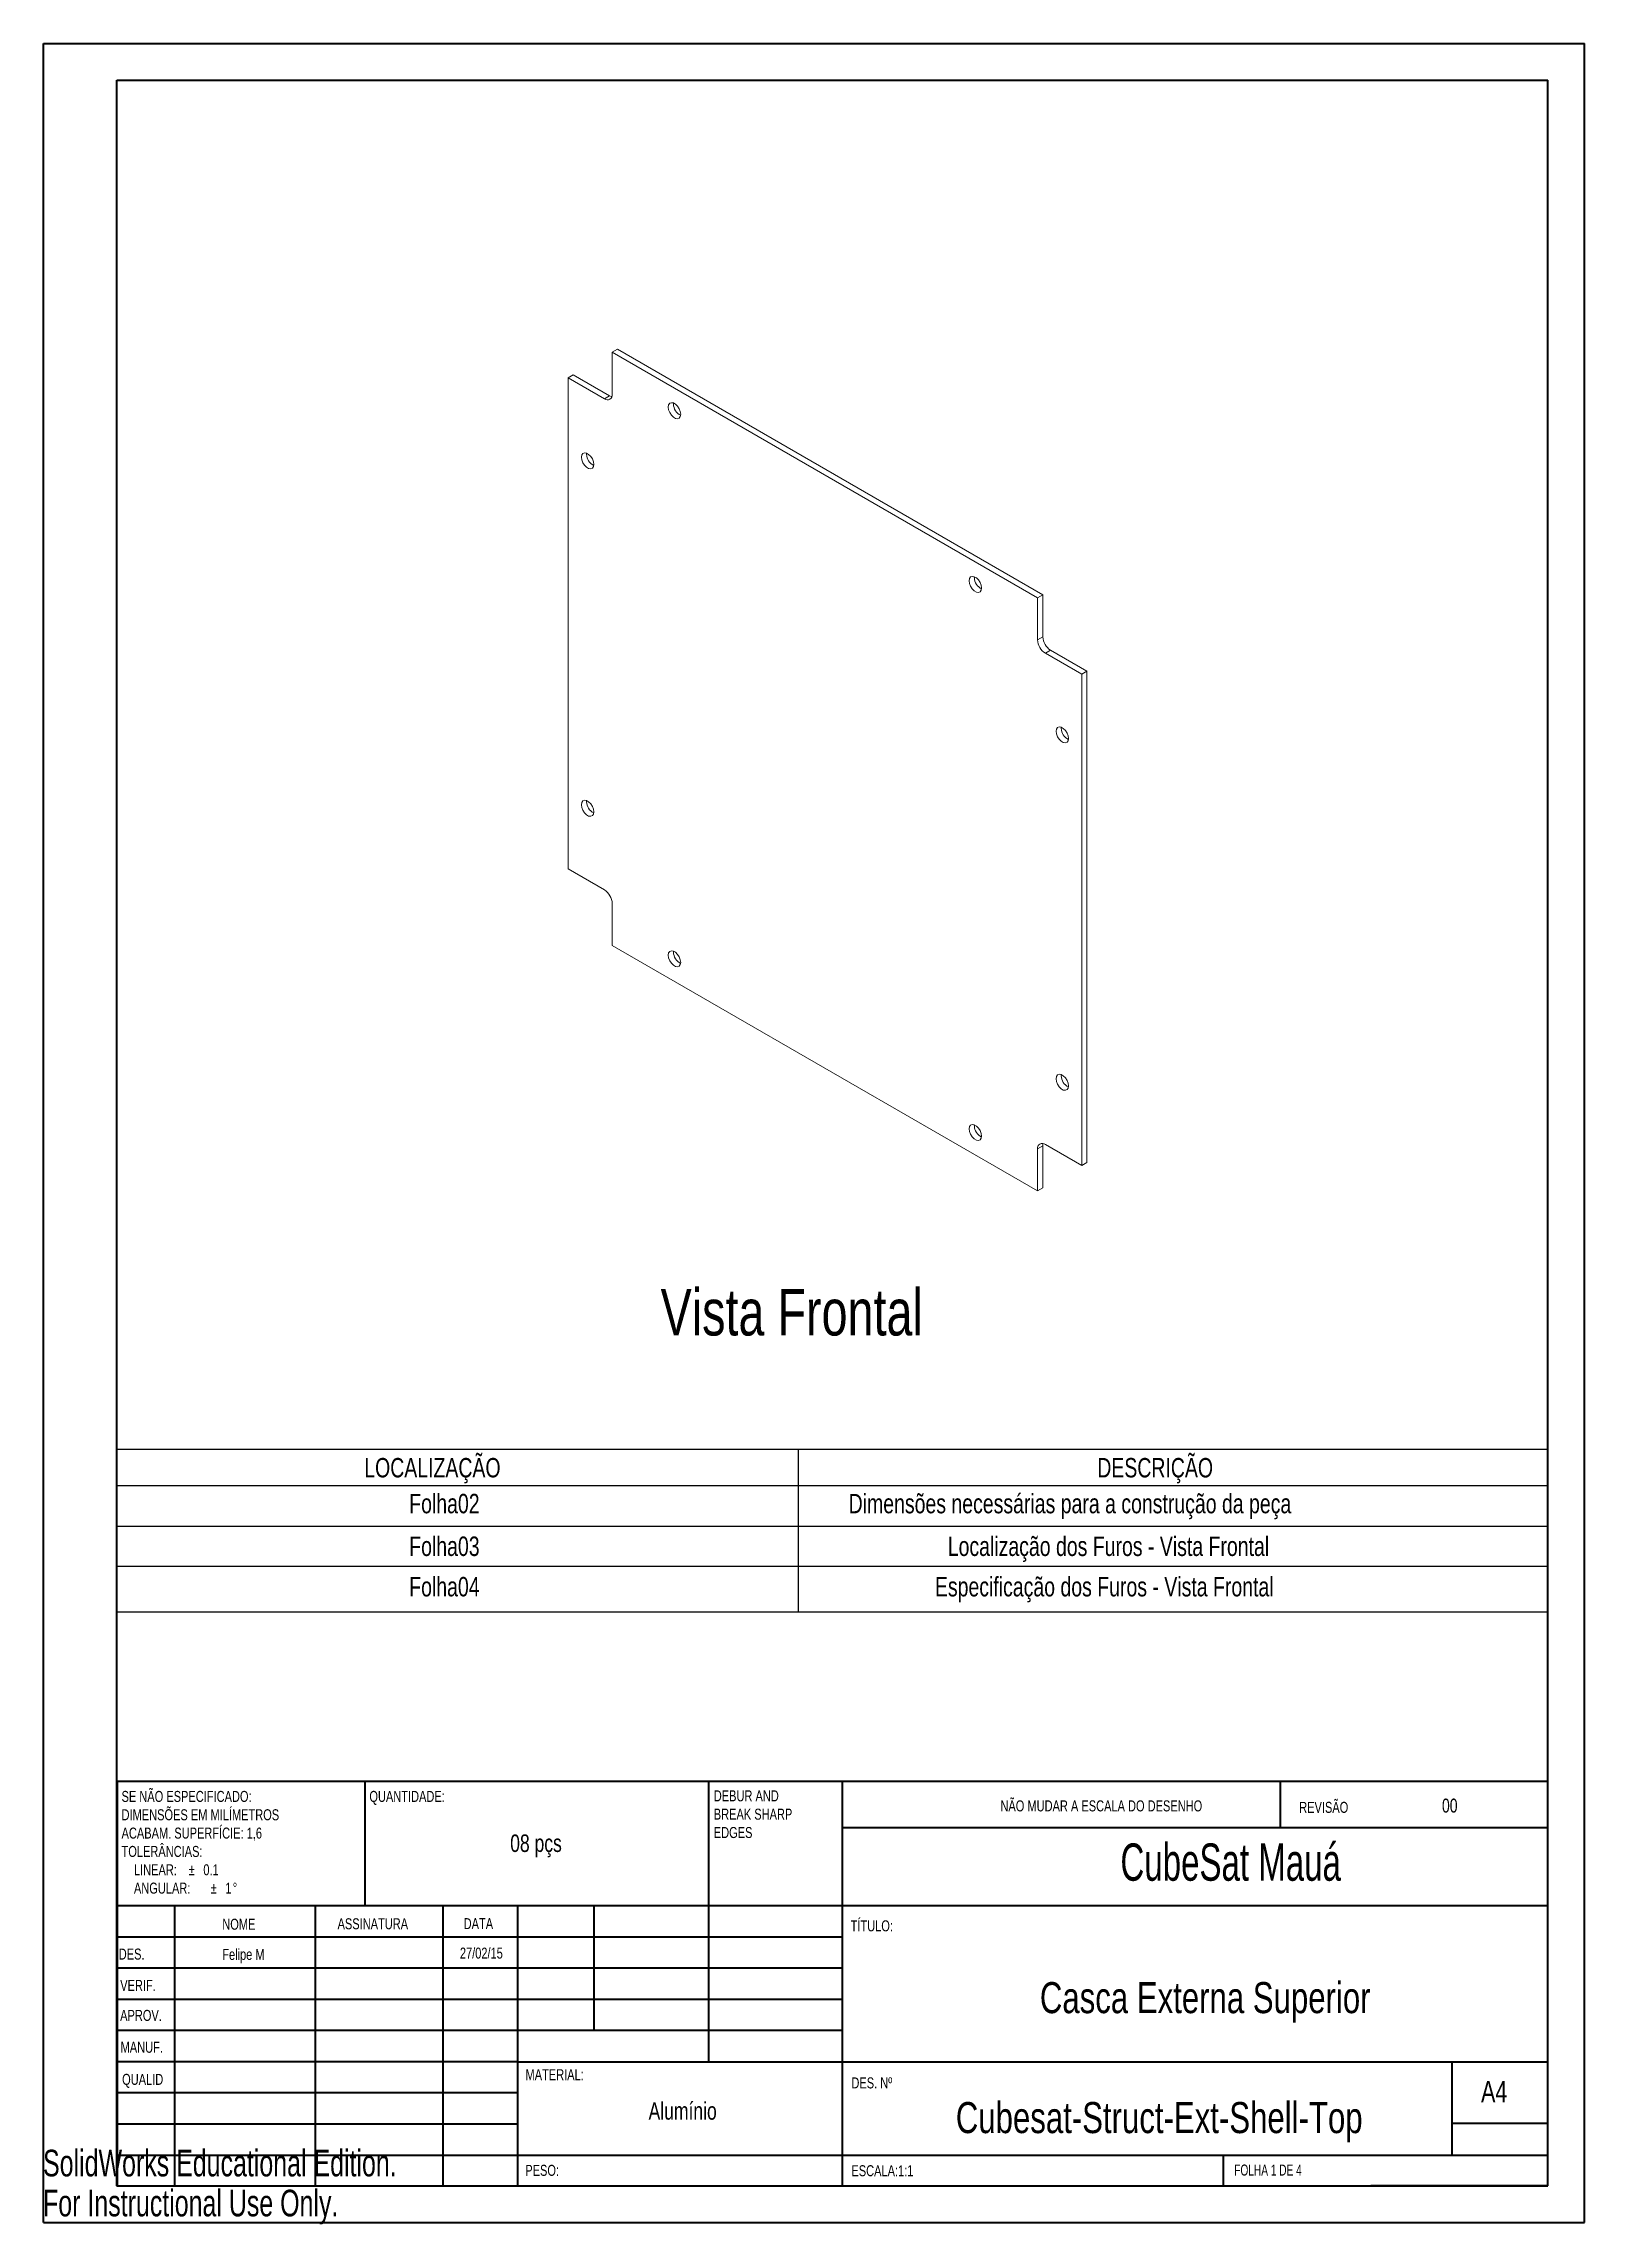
# Model space of a CAD drawing. Header units: millimetres. Extents: x 0 to 210, y 0 to 297.
import ezdxf

# ---------------------------------------------------------------- set-up
doc = ezdxf.new("R2010")
doc.units = ezdxf.units.MM
doc.layers.add('FORMAT', color=7, linetype='Continuous')
doc.styles.add('SLDTEXTSTYLE0', font='TXT', dxfattribs={"width": 0.75})
doc.styles.add('SLDTEXTSTYLE1', font='TXT', dxfattribs={"width": 0.663})
doc.styles.add('SLDTEXTSTYLE2', font='TXT', dxfattribs={"width": 0.6875})
doc.styles.add('SLDTEXTSTYLE3', font='TXT', dxfattribs={"width": 0.7})

# ---------------------------------------------------------------- blocks, each defined once
blk = doc.blocks.new('SW_NOTE_0')
at = {"color": 0, "linetype": 'Continuous', "lineweight": 0, "char_height": 1.5, "attachment_point": 1, "style": 'SLDTEXTSTYLE0'}
for s, insert in [('DEBUR AND', (0, 1.93)), ('BREAK SHARP', (0, -0.57)), ('EDGES', (0, -3.07))]:
    blk.add_mtext(s, dxfattribs=dict(at, insert=insert))
blk = doc.blocks.new('SW_NOTE_1')
at = {"color": 0, "linetype": 'Continuous', "lineweight": 0, "char_height": 1.5, "attachment_point": 1, "style": 'SLDTEXTSTYLE0'}
for s, insert in [('SE NÃO ESPECIFICADO:', (0, 1.93)), ('ACABAM. SUPERFÍCIE: 1,6', (0, -3.07)), ('DIMENSÕES EM MILÍMETROS', (0, -0.57)), ('TOLERÂNCIAS:', (0, -5.57)), ('LINEAR:', (1.69, -8.07)), ('%%p', (9.16, -8.07)), ('0.1', (11.15, -8.07)), ('ANGULAR:', (1.69, -10.57)), ('%%p', (12.16, -10.57)), ('1', (14.15, -10.57)), ('%%d', (15.16, -10.57))]:
    blk.add_mtext(s, dxfattribs=dict(at, insert=insert))
blk = doc.blocks.new('SW_TABLEANNOTATION_0')
at = {"layer": 'FORMAT', "color": 0}
for p, q in [((0, 0), (0, -22.14)), ((195, 0), (0, 0)), ((195, -22.14), (195, 0)), ((92.85, 0), (92.85, -22.14)), ((0, -4.93), (195, -4.93)), ((0, -10.46), (195, -10.46)), ((0, -15.91), (195, -15.91)), ((0, -22.14), (195, -22.14))]:
    blk.add_line(p, q, dxfattribs=at)
at = {"layer": 'FORMAT', "color": 0, "attachment_point": 1, "style": 'SLDTEXTSTYLE0'}
for s, insert, char_height in [('LOCALIZAÇÃO', (33.7, -1.16), 2.6458), ('DESCRIÇÃO', (133.61, -1.16), 2.646), ('Folha02', (39.83, -6.05), 2.646), ('Dimensões necessárias para a construção da peça', (99.72, -6.05), 2.6458), ('Folha03', (39.83, -11.87), 2.646), ('Localização dos Furos - Vista Frontal', (113.23, -11.87), 2.6458), ('Folha04', (39.83, -17.38), 2.646), ('Especificação dos Furos - Vista Frontal', (111.48, -17.38), 2.6458)]:
    blk.add_mtext(s, dxfattribs=dict(at, insert=insert, char_height=char_height))

msp = doc.modelspace()

# ---------------------------------------------------------------- linework, layer by layer
at = {"color": 7, "linetype": 'Continuous', "lineweight": 40}
for p, q in [((0.08, 0.21), (0.08, 297.21)), ((0.08, 297.21), (210.08, 297.21)), ((210.08, 0.21), (210.08, 297.21)), ((210.08, 292.21), (210.08, 297.21)), ((10.08, 292.21), (205.08, 292.21)), ((10.08, 5.21), (10.08, 292.21)), ((205.08, 5.21), (205.08, 292.21)), ((10.11, 60.37), (205.08, 60.37)), ((10.11, 60.37), (10.11, 5.12)), ((43.91, 43.37), (43.91, 60.37)), ((90.71, 60.37), (90.71, 22.12)), ((108.91, 60.37), (108.91, 5.12)), ((168.68, 54.09), (168.68, 60.46)), ((205.08, 54), (108.91, 54)), ((205.08, 43.37), (10.11, 43.37)), ((17.91, 43.37), (17.91, 5.12)), ((37.1, 43.37), (37.1, 5.12)), ((54.51, 43.37), (54.51, 5.12)), ((64.71, 5.12), (64.71, 43.37)), ((75.11, 26.37), (75.11, 43.37)), ((108.91, 39.12), (10.11, 39.12)), ((108.91, 34.87), (10.11, 34.87)), ((108.91, 30.62), (10.11, 30.62)), ((108.91, 26.37), (10.11, 26.37)), ((64.71, 22.12), (10.11, 22.12)), ((64.71, 22.12), (205.08, 22.12)), ((192.08, 9.46), (192.08, 22.21)), ((64.71, 17.87), (10.11, 17.87)), ((64.71, 13.62), (10.11, 13.62)), ((205.08, 13.71), (192.08, 13.71)), ((10.11, 9.37), (205.08, 9.37)), ((160.88, 5.21), (160.88, 9.46)), ((10.08, 5.21), (205.08, 5.21)), ((205.08, 5.21), (180.99, 5.21)), ((0.08, 0.21), (210.08, 0.21))]:
    msp.add_line(p, q, dxfattribs=at)
at = {"color": 7, "linetype": 'Continuous', "lineweight": 15}
for p, q in [((78.28, 255.55), (77.58, 255.14)), ((77.58, 249.43), (77.58, 255.14)), ((135.56, 221.67), (77.58, 255.14)), ((136.27, 222.08), (78.28, 255.55)), ((72.27, 252.08), (71.57, 251.67)), ((71.57, 251.67), (76.51, 248.81)), ((71.57, 251.67), (71.57, 184.71)), ((72.27, 252.08), (77.22, 249.22)), ((77.22, 249.22), (76.51, 248.81)), ((85.92, 248.08), (85.93, 248.22)), ((74.08, 241.24), (74.09, 241.38)), ((126.93, 224.4), (126.94, 224.55)), ((136.27, 222.08), (135.56, 221.67)), ((135.56, 221.67), (135.56, 215.95)), ((136.27, 222.08), (136.27, 216.36)), ((136.27, 216.36), (135.56, 215.95)), ((137.33, 214.52), (136.62, 214.12)), ((136.62, 214.12), (141.57, 211.26)), ((137.33, 214.52), (142.28, 211.67)), ((142.28, 211.67), (141.57, 211.26)), ((141.57, 144.3), (141.57, 211.26)), ((142.28, 144.71), (142.28, 211.67)), ((138.78, 203.89), (138.79, 204.03)), ((74.08, 193.88), (74.09, 194.03)), ((76.51, 181.86), (71.57, 184.71)), ((77.58, 174.3), (77.58, 180.02)), ((77.58, 174.3), (135.56, 140.83)), ((85.92, 173.36), (85.93, 173.51)), ((138.78, 156.53), (138.79, 156.67)), ((126.93, 149.69), (126.94, 149.83)), ((136.27, 146.95), (135.56, 146.55)), ((135.56, 146.55), (135.56, 140.83)), ((136.27, 146.95), (136.27, 141.24)), ((141.57, 144.3), (136.62, 147.16)), ((142.28, 144.71), (141.57, 144.3)), ((136.27, 141.24), (135.56, 140.83))]:
    msp.add_line(p, q, dxfattribs=at)
at = {"color": 7, "linetype": 'Continuous', "lineweight": 15, "flags": 128}
for points in [[(77.22, 249.22), (77.43, 249.12), (77.53, 249.1)], [(86.91, 246.69), (86.86, 247.06), (86.71, 247.43), (86.48, 247.78), (86.21, 248.06), (85.91, 248.23), (85.64, 248.27), (85.41, 248.19), (85.26, 247.98), (85.21, 247.67), (85.26, 247.31), (85.41, 246.93), (85.64, 246.58), (85.91, 246.3), (86.21, 246.13), (86.48, 246.09), (86.71, 246.18), (86.86, 246.38), (86.91, 246.69)], [(75.07, 239.85), (75.01, 240.22), (74.87, 240.6), (74.64, 240.94), (74.36, 241.22), (74.07, 241.39), (73.79, 241.43), (73.57, 241.35), (73.42, 241.14), (73.37, 240.83), (73.42, 240.47), (73.57, 240.09), (73.79, 239.74), (74.07, 239.46), (74.36, 239.29), (74.64, 239.25), (74.87, 239.34), (75.01, 239.55), (75.07, 239.85)], [(127.92, 223.01), (127.87, 223.38), (127.72, 223.76), (127.5, 224.11), (127.22, 224.38), (126.93, 224.55), (126.65, 224.6), (126.42, 224.51), (126.28, 224.3), (126.22, 223.99), (126.28, 223.63), (126.42, 223.25), (126.65, 222.9), (126.93, 222.62), (127.22, 222.45), (127.5, 222.41), (127.72, 222.5), (127.87, 222.71), (127.92, 223.01)], [(139.77, 202.5), (139.71, 202.86), (139.57, 203.24), (139.34, 203.59), (139.06, 203.87), (138.77, 204.04), (138.49, 204.08), (138.27, 204), (138.12, 203.79), (138.07, 203.48), (138.12, 203.12), (138.27, 202.74), (138.49, 202.39), (138.77, 202.11), (139.06, 201.94), (139.34, 201.9), (139.57, 201.99), (139.71, 202.19), (139.77, 202.5)], [(75.07, 192.49), (75.01, 192.86), (74.87, 193.24), (74.64, 193.59), (74.36, 193.86), (74.07, 194.03), (73.79, 194.07), (73.57, 193.99), (73.42, 193.78), (73.37, 193.47), (73.42, 193.11), (73.57, 192.73), (73.79, 192.38), (74.07, 192.1), (74.36, 191.93), (74.64, 191.89), (74.87, 191.98), (75.01, 192.19), (75.07, 192.49)], [(86.91, 171.98), (86.86, 172.34), (86.71, 172.72), (86.48, 173.07), (86.21, 173.35), (85.91, 173.52), (85.64, 173.56), (85.41, 173.47), (85.26, 173.26), (85.21, 172.96), (85.26, 172.59), (85.41, 172.21), (85.64, 171.86), (85.91, 171.59), (86.21, 171.42), (86.48, 171.37), (86.71, 171.46), (86.86, 171.67), (86.91, 171.98)], [(139.77, 155.14), (139.71, 155.51), (139.57, 155.89), (139.34, 156.23), (139.06, 156.51), (138.77, 156.68), (138.49, 156.72), (138.27, 156.64), (138.12, 156.43), (138.07, 156.12), (138.12, 155.76), (138.27, 155.38), (138.49, 155.03), (138.77, 154.75), (139.06, 154.58), (139.34, 154.54), (139.57, 154.63), (139.71, 154.84), (139.77, 155.14)], [(127.92, 148.3), (127.87, 148.67), (127.72, 149.05), (127.5, 149.39), (127.22, 149.67), (126.93, 149.84), (126.65, 149.88), (126.42, 149.8), (126.28, 149.59), (126.22, 149.28), (126.28, 148.92), (126.42, 148.54), (126.65, 148.19), (126.93, 147.91), (127.22, 147.74), (127.5, 147.7), (127.72, 147.79), (127.87, 148), (127.92, 148.3)], [(136.31, 147.28), (136.29, 147.18), (136.27, 146.95)]]:
    msp.add_lwpolyline(points, dxfattribs=at)
at = {"color": 7, "linetype": 'Continuous', "lineweight": 15}
for centre, radius, start, end in [((76.93, 249.32), 0.655, 230.7967, 9.214), ((87.69, 248.13), 1.77, 181.7178, 243.4246), ((75.85, 241.29), 1.77, 181.7178, 243.4246), ((128.71, 224.46), 1.77, 181.7178, 243.4246), ((137.86, 216.06), 2.31, 182.6055, 237.3945), ((138.57, 216.47), 2.31, 182.6055, 237.3945), ((140.55, 203.94), 1.77, 181.7178, 243.4246), ((75.85, 193.93), 1.77, 181.7178, 243.4246), ((75.27, 179.91), 2.31, 2.6055, 57.3945), ((87.69, 173.42), 1.77, 181.7178, 243.4246), ((140.55, 156.58), 1.77, 181.7178, 243.4246), ((128.71, 149.74), 1.77, 181.7178, 243.4246), ((136.2, 146.65), 0.655, 50.7967, 189.214)]:
    msp.add_arc(centre, radius, start, end, dxfattribs=at)

# ---------------------------------------------------------------- block references
at = {"color": 7, "linetype": 'Continuous', "lineweight": 0}
for name, p in [('SW_NOTE_1', (10.7, 57.11)), ('SW_NOTE_0', (91.42, 57.19))]:
    msp.add_blockref(name, p, dxfattribs=at)
at = {"layer": 'FORMAT'}
msp.add_blockref('SW_TABLEANNOTATION_0', (10.08, 105.58), dxfattribs=at)

# ---------------------------------------------------------------- texts
at = {"color": 7, "linetype": 'Continuous', "lineweight": 0}
for s, insert, char_height, attachment_point, style in [('QUANTIDADE:', (44.48, 59.04), 1.5, 1, 'SLDTEXTSTYLE0'), ('NÃO MUDAR A ESCALA DO DESENHO', (130.49, 57.75), 1.5, 1, 'SLDTEXTSTYLE0'), ('REVISÃO', (171.21, 57.55), 1.5, 1, 'SLDTEXTSTYLE0'), ('00', (191.73, 57.99), 1.905, 2, 'SLDTEXTSTYLE0'), ('08 pçs', (67.19, 53.1), 2.381, 2, 'SLDTEXTSTYLE0'), ('CubeSat Mauá', (161.87, 51.88), 5.08, 2, 'SLDTEXTSTYLE1'), ('NOME', (24.43, 41.62), 1.5, 1, 'SLDTEXTSTYLE0'), ('ASSINATURA', (40.14, 41.68), 1.5, 1, 'SLDTEXTSTYLE0'), ('DATA', (57.33, 41.7), 1.5, 1, 'SLDTEXTSTYLE0'), ('TÍTULO:', (110.07, 41.4), 1.5, 1, 'SLDTEXTSTYLE0'), ('DES.', (10.32, 37.55), 1.5, 1, 'SLDTEXTSTYLE0'), ('Felipe M', (27.31, 37.5), 1.499, 2, 'SLDTEXTSTYLE0'), ('27/02/15', (59.74, 37.68), 1.499, 2, 'SLDTEXTSTYLE0'), ('VERIF.', (10.52, 33.28), 1.5, 1, 'SLDTEXTSTYLE0'), ('Casca Externa Superior', (158.4, 32.98), 4.2333, 2, 'SLDTEXTSTYLE0'), ('APROV.', (10.51, 29.19), 1.5, 1, 'SLDTEXTSTYLE0'), ('MANUF.', (10.57, 24.85), 1.5, 1, 'SLDTEXTSTYLE0'), ('MATERIAL:', (65.76, 21.11), 1.5, 1, 'SLDTEXTSTYLE0'), ('QUALID', (10.78, 20.47), 1.5, 1, 'SLDTEXTSTYLE0'), ('DES. Nº', (110.18, 19.99), 1.5, 1, 'SLDTEXTSTYLE0'), ('A4', (196, 19.52), 2.91, 1, 'SLDTEXTSTYLE0'), ('Alumínio', (87.18, 16.61), 2.381, 2, 'SLDTEXTSTYLE0'), ('Cubesat-Struct-Ext-Shell-Top', (152.13, 16.63), 4.2333, 2, 'SLDTEXTSTYLE0'), ('PESO:', (65.73, 8.07), 1.499, 1, 'SLDTEXTSTYLE0'), ('ESCALA:1:1', (110.18, 8.02), 1.5, 1, 'SLDTEXTSTYLE0'), ('FOLHA 1 DE 4', (162.36, 8.11), 1.5, 1, 'SLDTEXTSTYLE2')]:
    msp.add_mtext(s, dxfattribs=dict(at, insert=insert, char_height=char_height, attachment_point=attachment_point, style=style))
at = {"color": 7, "linetype": 'Continuous', "char_height": 3.633, "attachment_point": 1, "style": 'SLDTEXTSTYLE3'}
for s, insert in [('SolidWorks Educational Edition.', (0, 10.13)), ('For Instructional Use Only.', (0, 4.68))]:
    msp.add_mtext(s, dxfattribs=dict(at, insert=insert))
at = {"layer": 'FORMAT', "insert": (84.17, 127.47), "char_height": 6.35, "attachment_point": 1, "style": 'SLDTEXTSTYLE0'}
msp.add_mtext('Vista Frontal', dxfattribs=at)

doc.saveas('drawing.dxf')
